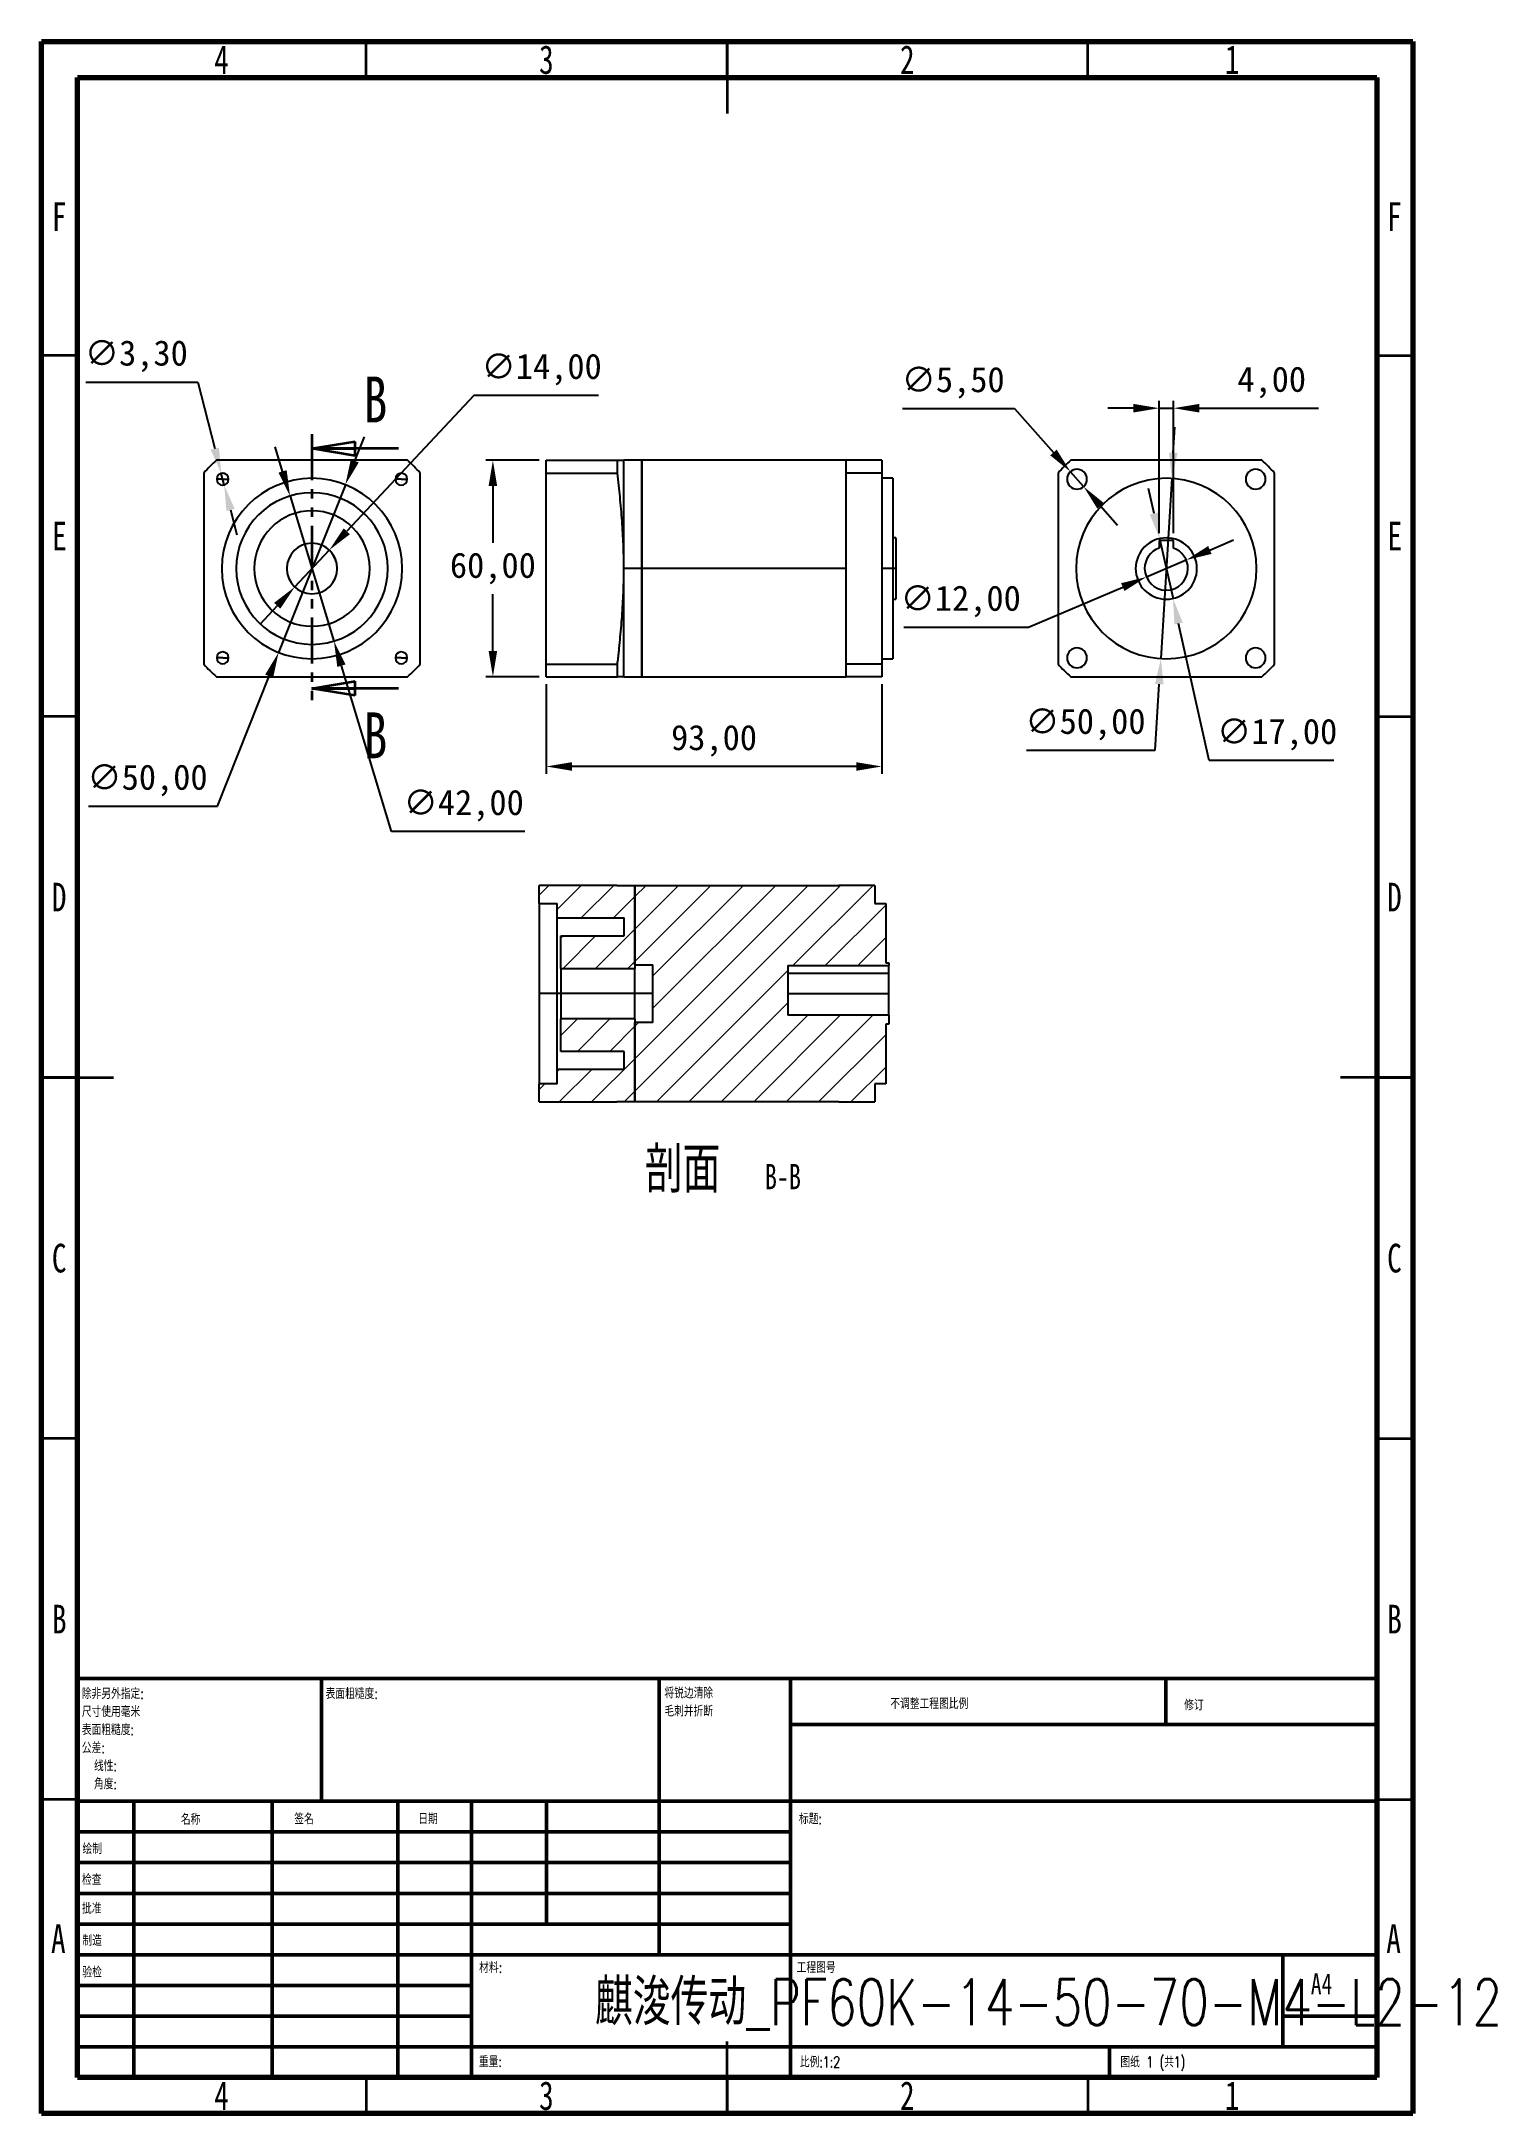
# Model space of a CAD drawing. Header units: millimetres. Extents: x 15 to 217, y 5 to 292.
import ezdxf

# ---------------------------------------------------------------- set-up
doc = ezdxf.new("R2010")
doc.units = ezdxf.units.MM
doc.header["$PDSIZE"] = -1
doc.linetypes.add('PHANTOM', pattern=[12.7, 6.35, -1.27, 1.27, -1.27, 1.27, -1.27])
doc.styles.add('SLDTEXTSTYLE0', font='TXT', dxfattribs={"width": 0.75})
doc.styles.add('SLDTEXTSTYLE1', font='TXT', dxfattribs={"width": 0.75, "bigfont": 'bigfont'})
doc.styles.add('SLDTEXTSTYLE2', font='TXT', dxfattribs={"width": 0.694444, "bigfont": 'bigfont'})
doc.styles.add('SLDTEXTSTYLE3', font='TXT', dxfattribs={"width": 0.7})
doc.dimstyles.new('ISO-25', dxfattribs={"dimtxt": 2.5, "dimasz": 2.5, "dimexe": 1.25, "dimexo": 0.625, "dimtad": 1, "dimtxsty": 'Standard', "dimcen": 2.5, "dimadec": 0, "dimazin": 0, "dimtfac": 1, "dimtmove": 0, "dimatfit": 3, "dimfxl": 1, "dimarcsym": 0})

# ---------------------------------------------------------------- blocks, each defined once
blk = doc.blocks.new('_Closed')
at = {"color": 0, "linetype": 'ByBlock', "lineweight": -2}
for p, q in [((-1, 0.166667), (0, 0)), ((-1, 0.166667), (-1, -0.166667)), ((0, 0), (-1, -0.166667)), ((0, 0), (-1, 0))]:
    blk.add_line(p, q, dxfattribs=at)
blk = doc.blocks.new('*D2')
at = {"color": 0, "lineweight": -2, "transparency": 16777216}
for p, q in [((83.94, 234), (76.55, 234)), ((77.55, 230.44), (77.55, 222.56)), ((77.55, 207.55), (77.55, 215.43)), ((83.94, 204), (76.55, 204))]:
    blk.add_line(p, q, dxfattribs=at)
at = {"color": 0, "transparency": 16777216}
for points in [[(76.96, 230.44), (78.14, 230.44), (77.55, 234)], [(76.96, 207.55), (78.14, 207.55), (77.55, 204)]]:
    blk.add_solid(points, dxfattribs=at)
at = {"layer": 'Defpoints', "color": 0, "transparency": 16777216}
for p in [(84.94, 234), (77.55, 204), (84.94, 204)]:
    blk.add_point(p, dxfattribs=at)
at = {"color": 0, "transparency": 16777216, "insert": (77.55, 219), "char_height": 3.5, "attachment_point": 5}
blk.add_mtext('60,00', dxfattribs=at)
blk = doc.blocks.new('*D3')
at = {"color": 0, "lineweight": -2, "transparency": 16777216}
for p, q in [((84.94, 203), (84.94, 190.58)), ((131.44, 203), (131.44, 190.58)), ((127.89, 191.58), (88.5, 191.58))]:
    blk.add_line(p, q, dxfattribs=at)
at = {"color": 0, "transparency": 16777216}
for points in [[(88.5, 192.17), (88.5, 190.98), (84.94, 191.58)], [(127.89, 192.17), (127.89, 190.98), (131.44, 191.58)]]:
    blk.add_solid(points, dxfattribs=at)
at = {"layer": 'Defpoints', "color": 0, "transparency": 16777216}
for p in [(84.94, 204), (131.44, 204), (84.94, 191.58)]:
    blk.add_point(p, dxfattribs=at)
at = {"color": 0, "transparency": 16777216, "insert": (108.19, 195.14), "char_height": 3.5, "attachment_point": 5}
blk.add_mtext('93,00', dxfattribs=at)
blk = doc.blocks.new('*D4')
at = {"color": 0, "lineweight": -2, "transparency": 16777216}
for p, q in [((134.31, 241.15), (149.84, 241.15)), ((149.84, 241.15), (155.21, 235.07)), ((159.39, 230.34), (157.57, 232.4)), ((161.74, 227.67), (164.09, 225.01))]:
    blk.add_line(p, q, dxfattribs=at)
blk.add_arc((158.48, 231.37), 1.37, 89.7788, 138.3303, dxfattribs=at)
at = {"color": 0, "transparency": 16777216}
for points in [[(155.66, 235.46), (154.77, 234.67), (157.57, 232.4)], [(162.19, 228.07), (161.3, 227.28), (159.39, 230.34)]]:
    blk.add_solid(points, dxfattribs=at)
at = {"layer": 'Defpoints', "color": 0, "transparency": 16777216}
for p in [(157.57, 232.4), (159.39, 230.34)]:
    blk.add_point(p, dxfattribs=at)
at = {"color": 0, "transparency": 16777216, "insert": (141.31, 244.72), "char_height": 3.5, "attachment_point": 5}
blk.add_mtext('∅5,50', dxfattribs=at)
blk = doc.blocks.new('*D5')
at = {"color": 0, "lineweight": -2, "transparency": 16777216}
for p, q in [((58.42, 233.91), (59.74, 237.22)), ((57.11, 230.61), (47.86, 207.38)), ((39.38, 186.09), (46.55, 204.08)), ((21.53, 186.09), (39.38, 186.09))]:
    blk.add_line(p, q, dxfattribs=at)
at = {"color": 0, "transparency": 16777216}
for points in [[(57.87, 234.13), (58.97, 233.69), (57.11, 230.61)], [(46, 204.3), (47.1, 203.86), (47.86, 207.38)]]:
    blk.add_solid(points, dxfattribs=at)
at = {"layer": 'Defpoints', "color": 0, "transparency": 16777216}
for p in [(57.11, 230.61), (47.86, 207.38)]:
    blk.add_point(p, dxfattribs=at)
at = {"color": 0, "transparency": 16777216, "insert": (29.69, 189.65), "char_height": 3.5, "attachment_point": 5}
blk.add_mtext('∅50,00', dxfattribs=at)
blk = doc.blocks.new('*D6')
at = {"color": 0, "lineweight": -2, "transparency": 16777216}
for p, q in [((21.14, 244.83), (36.66, 244.83)), ((36.66, 244.83), (39.02, 235.61)), ((40.32, 230.57), (39.91, 232.17)), ((41.2, 227.13), (42.08, 223.68))]:
    blk.add_line(p, q, dxfattribs=at)
blk.add_arc((40.11, 231.37), 0.825, 34.9317, 110.5506, dxfattribs=at)
at = {"color": 0, "transparency": 16777216}
for points in [[(39.6, 235.76), (38.45, 235.47), (39.91, 232.17)], [(41.77, 227.27), (40.63, 226.98), (40.32, 230.57)]]:
    blk.add_solid(points, dxfattribs=at)
at = {"layer": 'Defpoints', "color": 0, "transparency": 16777216}
for p in [(39.91, 232.17), (40.32, 230.57)]:
    blk.add_point(p, dxfattribs=at)
at = {"color": 0, "transparency": 16777216, "insert": (28.14, 248.4), "char_height": 3.5, "attachment_point": 5}
blk.add_mtext('∅3,30', dxfattribs=at)
blk = doc.blocks.new('*D7')
at = {"color": 0, "lineweight": -2, "transparency": 16777216}
for p, q in [((48.41, 232.45), (47.38, 235.85)), ((49.44, 229.04), (55.53, 208.95)), ((63.52, 182.58), (56.56, 205.54)), ((81.96, 182.58), (63.52, 182.58))]:
    blk.add_line(p, q, dxfattribs=at)
at = {"color": 0, "transparency": 16777216}
for points in [[(48.98, 232.62), (47.84, 232.28), (49.44, 229.04)], [(57.13, 205.71), (55.99, 205.37), (55.53, 208.95)]]:
    blk.add_solid(points, dxfattribs=at)
at = {"layer": 'Defpoints', "color": 0, "transparency": 16777216}
for p in [(49.44, 229.04), (55.53, 208.95)]:
    blk.add_point(p, dxfattribs=at)
at = {"color": 0, "transparency": 16777216, "insert": (73.5, 186.15), "char_height": 3.5, "attachment_point": 5}
blk.add_mtext('∅42,00', dxfattribs=at)
blk = doc.blocks.new('*D8')
at = {"color": 0, "lineweight": -2, "transparency": 16777216}
for p, q in [((74.9, 242.98), (57.3, 224.15)), ((92.17, 242.98), (74.9, 242.98)), ((50.1, 216.44), (54.88, 221.55)), ((47.67, 213.84), (45.24, 211.24))]:
    blk.add_line(p, q, dxfattribs=at)
blk.add_arc((52.49, 219), 3.5, 16.3702, 63.3121, dxfattribs=at)
at = {"color": 0, "transparency": 16777216}
for points in [[(56.87, 224.56), (57.74, 223.75), (54.88, 221.55)], [(47.24, 214.24), (48.1, 213.44), (50.1, 216.44)]]:
    blk.add_solid(points, dxfattribs=at)
at = {"layer": 'Defpoints', "color": 0, "transparency": 16777216}
for p in [(54.88, 221.55), (50.1, 216.44)]:
    blk.add_point(p, dxfattribs=at)
at = {"color": 0, "transparency": 16777216, "insert": (84.3, 246.55), "char_height": 3.5, "attachment_point": 5}
blk.add_mtext('∅14,00', dxfattribs=at)
blk = doc.blocks.new('*D9')
at = {"color": 0, "lineweight": -2, "transparency": 16777216}
for p, q in [((171.82, 235.02), (172.04, 238.57)), ((171.61, 231.47), (170.1, 206.52)), ((169.33, 193.83), (169.88, 202.97)), ((151.47, 193.83), (169.33, 193.83))]:
    blk.add_line(p, q, dxfattribs=at)
at = {"color": 0, "transparency": 16777216}
for points in [[(171.23, 235.06), (172.41, 234.99), (171.61, 231.47)], [(169.29, 203), (170.47, 202.93), (170.1, 206.52)]]:
    blk.add_solid(points, dxfattribs=at)
at = {"layer": 'Defpoints', "color": 0, "transparency": 16777216}
for p in [(171.61, 231.47), (170.1, 206.52)]:
    blk.add_point(p, dxfattribs=at)
at = {"color": 0, "transparency": 16777216, "insert": (159.64, 197.39), "char_height": 3.5, "attachment_point": 5}
blk.add_mtext('∅50,00', dxfattribs=at)
blk = doc.blocks.new('*D10')
at = {"color": 0, "lineweight": -2, "transparency": 16777216}
for p, q in [((169.15, 226.61), (168.37, 230.08)), ((169.92, 223.14), (171.78, 214.85)), ((176.8, 192.42), (172.56, 211.38)), ((194.07, 192.42), (176.8, 192.42))]:
    blk.add_line(p, q, dxfattribs=at)
at = {"color": 0, "transparency": 16777216}
for points in [[(169.72, 226.74), (168.57, 226.48), (169.92, 223.14)], [(173.13, 211.51), (171.98, 211.25), (171.78, 214.85)]]:
    blk.add_solid(points, dxfattribs=at)
at = {"layer": 'Defpoints', "color": 0, "transparency": 16777216}
for p in [(169.92, 223.14), (171.78, 214.85)]:
    blk.add_point(p, dxfattribs=at)
at = {"color": 0, "transparency": 16777216, "insert": (186.2, 195.99), "char_height": 3.5, "attachment_point": 5}
blk.add_mtext('∅17,00', dxfattribs=at)
blk = doc.blocks.new('*D11')
at = {"color": 0, "lineweight": -2, "transparency": 16777216}
for p, q in [((176.88, 221.56), (180.16, 222.95)), ((173.61, 220.17), (168.09, 217.82)), ((151.76, 210.87), (164.82, 216.43)), ((134.48, 210.87), (151.76, 210.87))]:
    blk.add_line(p, q, dxfattribs=at)
at = {"color": 0, "transparency": 16777216}
for points in [[(176.65, 222.11), (177.12, 221.02), (173.61, 220.17)], [(164.59, 216.97), (165.05, 215.88), (168.09, 217.82)]]:
    blk.add_solid(points, dxfattribs=at)
at = {"layer": 'Defpoints', "color": 0, "transparency": 16777216}
for p in [(173.61, 220.17), (168.09, 217.82)]:
    blk.add_point(p, dxfattribs=at)
at = {"color": 0, "transparency": 16777216, "insert": (142.36, 214.44), "char_height": 3.5, "attachment_point": 5}
blk.add_mtext('∅12,00', dxfattribs=at)
blk = doc.blocks.new('*D12')
at = {"color": 0, "lineweight": -2, "transparency": 16777216}
for p, q in [((166.3, 241.2), (162.74, 241.2)), ((169.85, 223.9), (169.85, 242.2)), ((169.85, 241.2), (171.85, 241.2)), ((171.85, 223.9), (171.85, 242.2)), ((175.41, 241.2), (191.93, 241.2))]:
    blk.add_line(p, q, dxfattribs=at)
at = {"color": 0, "transparency": 16777216}
for points in [[(166.3, 241.8), (166.3, 240.61), (169.85, 241.2)], [(175.41, 241.8), (175.41, 240.61), (171.85, 241.2)]]:
    blk.add_solid(points, dxfattribs=at)
at = {"layer": 'Defpoints', "color": 0, "transparency": 16777216}
for p in [(171.85, 241.2), (169.85, 222.9), (171.85, 222.9)]:
    blk.add_point(p, dxfattribs=at)
at = {"color": 0, "transparency": 16777216, "insert": (185.45, 244.77), "char_height": 3.5, "attachment_point": 5}
blk.add_mtext('4,00', dxfattribs=at)

msp = doc.modelspace()

# ---------------------------------------------------------------- hatches: boundary and pattern name
at = {"linetype": 'Continuous', "lineweight": 18}
h = msp.add_hatch(dxfattribs=at)
h.set_pattern_fill('ANSI31', style=0)
h.paths.add_polyline_path([(83.9718, 175.1147), (83.9718, 172.6147), (86.4718, 172.6147), (86.4718, 170.6147), (95.7218, 170.6147), (95.7218, 168.1147), (86.9718, 168.1147), (86.9718, 163.6147), (97.2218, 163.6147), (97.2218, 175.1147), (94.7218, 175.1147)], flags=0)
h = msp.add_hatch(dxfattribs=at)
h.set_pattern_fill('ANSI31', style=0)
h.paths.add_polyline_path([(132.4218, 164.3647), (131.9718, 164.3647), (131.9718, 172.6147), (130.4718, 172.6147), (130.4718, 175.1147), (125.4718, 175.1147), (97.2218, 175.1147), (97.2218, 164.1147), (99.7218, 164.1147), (99.7218, 156.1147), (97.2218, 156.1147), (97.2218, 145.1147), (125.4718, 145.1147), (130.4718, 145.1147), (130.4718, 147.6147), (131.9718, 147.6147), (131.9718, 155.8647), (132.4218, 155.8647), (132.4218, 157.1147), (118.4218, 157.1147), (118.4218, 164.0147), (132.4218, 164.0147)], flags=0)
h = msp.add_hatch(dxfattribs=at)
h.set_pattern_fill('ANSI31', style=0)
h.paths.add_polyline_path([(97.2218, 145.1147), (97.2218, 156.6147), (86.9718, 156.6147), (86.9718, 152.1147), (95.7218, 152.1147), (95.7218, 149.6147), (86.4718, 149.6147), (86.4718, 147.6147), (83.9718, 147.6147), (83.9718, 145.1147), (94.7218, 145.1147)], flags=0)

# ---------------------------------------------------------------- linework, layer by layer
at = {"color": 7, "linetype": 'Continuous', "lineweight": 70}
for p, q in [((15, 5), (15, 292)), ((15, 292), (205, 292)), ((205, 292), (205, 5)), ((20, 10), (20, 287)), ((20, 287), (200, 287)), ((200, 287), (200, 10)), ((200, 10), (20, 10)), ((205, 5), (15, 5))]:
    msp.add_line(p, q, dxfattribs=at)
at = {"color": 7, "linetype": 'Continuous', "lineweight": 35}
for p, q in [((60, 287), (60, 292)), ((110, 292), (110, 282)), ((110, 287), (110, 292)), ((160, 287), (160, 292)), ((20, 248.5), (15, 248.5)), ((200, 248.5), (205, 248.5)), ((64.4856, 235.5985), (52.4856, 235.5985)), ((64.4856, 202.3925), (52.4856, 202.3925)), ((20, 198.5), (15, 198.5)), ((200, 198.5), (205, 198.5)), ((15, 148.5), (25, 148.5)), ((20, 148.5), (15, 148.5)), ((205, 148.5), (195, 148.5)), ((200, 148.5), (205, 148.5)), ((20, 98.5), (15, 98.5)), ((200, 98.5), (205, 98.5)), ((20, 48.5), (15, 48.5)), ((200, 48.5), (205, 48.5)), ((110, 5), (110, 15)), ((60, 10), (60, 5)), ((110, 10), (110, 5)), ((160, 10), (160, 5))]:
    msp.add_line(p, q, dxfattribs=at)
at = {"color": 7, "linetype": 'PHANTOM', "lineweight": 35}
msp.add_line((52.4856, 237.5985), (52.4856, 200.3925), dxfattribs=at)
at = {"color": 7, "linetype": 'Continuous', "lineweight": 25}
for p, q in [((65.7144, 233.9955), (39.2569, 233.9955)), ((84.9428, 232.2242), (84.9428, 233.9955)), ((84.9428, 233.9955), (94.8112, 233.9955)), ((94.8112, 232.2242), (94.8112, 233.9955)), ((98.1928, 233.9955), (95.6928, 233.9955)), ((95.6928, 218.9955), (95.6928, 233.9955)), ((126.4428, 233.9955), (98.1928, 233.9955)), ((98.1928, 218.9955), (98.1928, 233.9955)), ((98.1928, 233.9955), (98.1928, 218.9955)), ((131.4428, 233.9955), (126.4428, 233.9955)), ((126.4428, 233.9955), (126.4428, 232.2242)), ((131.4428, 233.9955), (131.4428, 232.2242)), ((184.0801, 233.9955), (157.6226, 233.9955)), ((37.4856, 232.2242), (37.4856, 205.7667)), ((40.1113, 231.3698), (39.2863, 231.3698)), ((40.1113, 231.3698), (40.9363, 231.3698)), ((64.86, 231.3698), (64.035, 231.3698)), ((64.86, 231.3698), (65.685, 231.3698)), ((67.4856, 205.7667), (67.4856, 232.2242)), ((84.9428, 205.7667), (84.9428, 232.2242)), ((84.9428, 232.2242), (94.8112, 232.2242)), ((131.4428, 232.2242), (126.4428, 232.2242)), ((126.4428, 232.2242), (126.4428, 218.9955)), ((131.4428, 232.2242), (131.4428, 205.7667)), ((132.9428, 231.4955), (131.4428, 231.4955)), ((132.9428, 231.4955), (132.9428, 218.9955)), ((155.8513, 232.2242), (155.8513, 205.7667)), ((185.8513, 205.7667), (185.8513, 232.2242)), ((133.3928, 223.2455), (132.9428, 223.2455)), ((133.3928, 223.2455), (133.3928, 218.9955)), ((169.8513, 222.8955), (169.8513, 221.8239)), ((171.8513, 222.8955), (169.8513, 222.8955)), ((171.8513, 221.8239), (171.8513, 222.8955)), ((95.6928, 203.9955), (95.6928, 218.9955)), ((98.1928, 218.9955), (95.6928, 218.9955)), ((98.1928, 203.9955), (98.1928, 218.9955)), ((126.4428, 218.9955), (98.1928, 218.9955)), ((98.1928, 218.9955), (98.1928, 203.9955)), ((126.4428, 218.9955), (126.4428, 205.7667)), ((132.9428, 218.9955), (131.4428, 218.9955)), ((132.9428, 218.9955), (132.9428, 206.4955)), ((133.3928, 218.9955), (132.9428, 218.9955)), ((133.3928, 218.9955), (133.3928, 214.7455)), ((132.9428, 214.7455), (133.3928, 214.7455)), ((39.2569, 203.9955), (65.7144, 203.9955)), ((40.1113, 206.6211), (39.2863, 206.6211)), ((40.1113, 206.6211), (40.9363, 206.6211)), ((64.86, 206.6211), (64.035, 206.6211)), ((64.86, 206.6211), (65.685, 206.6211)), ((84.9428, 205.7667), (94.8112, 205.7667)), ((84.9428, 203.9955), (84.9428, 205.7667)), ((84.9428, 203.9955), (94.8112, 203.9955)), ((94.8112, 203.9955), (94.8112, 205.7667)), ((95.6928, 203.9955), (98.1928, 203.9955)), ((98.1928, 203.9955), (126.4428, 203.9955)), ((131.4428, 205.7667), (126.4428, 205.7667)), ((126.4428, 205.7667), (126.4428, 203.9955)), ((131.4428, 203.9955), (126.4428, 203.9955)), ((131.4428, 206.4955), (132.9428, 206.4955)), ((131.4428, 205.7667), (131.4428, 203.9955)), ((157.6226, 203.9955), (184.0801, 203.9955)), ((83.9718, 172.6147), (83.9718, 175.1147)), ((94.7218, 175.1147), (83.9718, 175.1147)), ((94.7218, 175.1147), (97.2218, 175.1147)), ((97.2218, 164.1147), (97.2218, 175.1147)), ((97.2218, 175.1147), (125.4718, 175.1147)), ((97.2218, 175.1147), (97.2218, 163.6147)), ((130.4718, 175.1147), (125.4718, 175.1147)), ((130.4718, 175.1147), (130.4718, 172.6147)), ((83.9718, 172.6147), (86.4718, 172.6147)), ((83.9718, 172.6147), (83.9718, 160.1147)), ((86.4718, 170.6147), (86.4718, 172.6147)), ((130.4718, 172.6147), (131.9718, 172.6147)), ((131.9718, 172.6147), (131.9718, 164.3647)), ((86.4718, 170.6147), (95.7218, 170.6147)), ((86.4718, 160.1147), (86.4718, 170.6147)), ((95.7218, 168.1147), (95.7218, 170.6147)), ((86.9718, 163.6147), (86.9718, 168.1147)), ((86.9718, 168.1147), (95.7218, 168.1147)), ((86.9718, 163.6147), (97.2218, 163.6147)), ((86.9718, 163.6147), (86.9718, 160.1147)), ((97.2218, 164.1147), (99.7218, 164.1147)), ((97.2218, 160.1147), (97.2218, 163.6147)), ((99.7218, 156.1147), (99.7218, 164.1147)), ((118.4218, 164.0147), (132.4218, 164.0147)), ((118.4218, 164.0147), (118.4218, 157.1147)), ((131.9718, 164.3647), (132.4218, 164.3647)), ((132.4218, 164.3647), (132.4218, 164.0147)), ((132.4218, 162.9431), (132.4218, 164.0147)), ((118.4218, 162.9431), (132.4218, 162.9431)), ((132.4218, 160.1147), (132.4218, 162.9431)), ((86.4718, 160.1147), (83.9718, 160.1147)), ((83.9718, 160.1147), (83.9718, 147.6147)), ((86.4718, 149.6147), (86.4718, 160.1147)), ((86.9718, 160.1147), (86.4718, 160.1147)), ((97.2218, 160.1147), (86.9718, 160.1147)), ((86.9718, 160.1147), (86.9718, 156.6147)), ((99.7218, 160.1147), (97.2218, 160.1147)), ((97.2218, 156.6147), (97.2218, 160.1147)), ((118.4218, 160.1147), (132.4218, 160.1147)), ((132.4218, 157.1147), (132.4218, 160.1147)), ((86.9718, 152.1147), (86.9718, 156.6147)), ((97.2218, 156.6147), (86.9718, 156.6147)), ((97.2218, 156.6147), (97.2218, 145.1147)), ((97.2218, 145.1147), (97.2218, 156.1147)), ((99.7218, 156.1147), (97.2218, 156.1147)), ((132.4218, 157.1147), (118.4218, 157.1147)), ((132.4218, 155.8647), (131.9718, 155.8647)), ((131.9718, 155.8647), (131.9718, 147.6147)), ((132.4218, 157.1147), (132.4218, 155.8647)), ((95.7218, 152.1147), (86.9718, 152.1147)), ((95.7218, 149.6147), (95.7218, 152.1147)), ((86.4718, 147.6147), (86.4718, 149.6147)), ((95.7218, 149.6147), (86.4718, 149.6147)), ((83.9718, 145.1147), (83.9718, 147.6147)), ((86.4718, 147.6147), (83.9718, 147.6147)), ((131.9718, 147.6147), (130.4718, 147.6147)), ((130.4718, 147.6147), (130.4718, 145.1147)), ((83.9718, 145.1147), (94.7218, 145.1147)), ((97.2218, 145.1147), (94.7218, 145.1147)), ((125.4718, 145.1147), (97.2218, 145.1147)), ((125.4718, 145.1147), (130.4718, 145.1147))]:
    msp.add_line(p, q, dxfattribs=at)
at = {"color": 7, "linetype": 'Continuous', "lineweight": 50}
for p, q in [((20, 65.25), (200, 65.25)), ((20, 65.25), (20, 10)), ((53.8, 48.25), (53.8, 65.25)), ((100.6, 65.25), (100.6, 27)), ((118.8, 65.25), (118.8, 10)), ((170.8, 58.875), (170.8, 65.25)), ((200, 58.875), (118.8, 58.875)), ((200, 48.25), (20, 48.25)), ((27.8, 48.25), (27.8, 10)), ((46.991, 48.25), (46.991, 10)), ((64.3989, 48.25), (64.3989, 10)), ((74.6, 10), (74.6, 48.25)), ((85, 31.25), (85, 48.25)), ((118.8, 44), (20, 44)), ((118.8, 39.75), (20, 39.75)), ((118.8, 35.5), (20, 35.5)), ((118.8, 31.25), (20, 31.25)), ((74.6, 27), (20, 27)), ((74.6, 27), (200, 27)), ((187, 14.25), (187, 27)), ((74.6, 22.7499), (20, 22.7499)), ((74.6, 18.5), (20, 18.5)), ((200, 18.5), (187, 18.5)), ((20, 14.25), (200, 14.25)), ((163, 10), (163, 14.25))]:
    msp.add_line(p, q, dxfattribs=at)
at = {"color": 7, "linetype": 'Continuous', "lineweight": 25}
for centre, radius, start, end in [((52.4856, 218.9955), 20, 131.409622, 138.590378), ((52.4856, 218.9955), 20, 41.409622, 48.590378), ((170.8513, 218.9955), 20, 131.409622, 138.590378), ((158.477, 231.3698), 1.375, 0, 180), ((183.2257, 231.3698), 1.375, 0, 180), ((170.8513, 218.9955), 20, 41.409622, 48.590378), ((40.1113, 231.3698), 0.825, 0, 180), ((40.1113, 231.3698), 0.825, 180, 0), ((52.4856, 218.9955), 12.5, 0, 180), ((64.86, 231.3698), 0.825, 0, 180), ((64.86, 231.3698), 0.825, 180, 0), ((158.477, 231.3698), 1.375, 180, 0), ((170.8513, 218.9955), 12.5, 0, 180), ((183.2257, 231.3698), 1.375, 180, 0), ((52.4856, 218.9955), 10.5, 0, 180), ((52.4856, 218.9955), 8, 0, 180), ((52.4856, 218.9955), 3.5, 0, 180), ((170.8513, 218.9955), 4.25, 0, 180), ((170.8513, 218.9955), 3, 109.471221, 180), ((170.8513, 218.9955), 3, 0, 70.528779), ((52.4856, 218.9955), 12.5, 180, 0), ((52.4856, 218.9955), 10.5, 180, 0), ((52.4856, 218.9955), 8, 180, 0), ((52.4856, 218.9955), 3.5, 180, 0), ((170.8513, 218.9955), 12.5, 180, 0), ((170.8513, 218.9955), 4.25, 180, 0), ((170.8513, 218.9955), 3, 180, 0), ((40.1113, 206.6211), 0.825, 0, 180), ((64.86, 206.6211), 0.825, 0, 180), ((158.477, 206.6211), 1.375, 0, 180), ((183.2257, 206.6211), 1.375, 0, 180), ((52.4856, 218.9955), 20, 221.409622, 228.590378), ((40.1113, 206.6211), 0.825, 180, 0), ((64.86, 206.6211), 0.825, 180, 0), ((52.4856, 218.9955), 20, 311.409622, 318.590378), ((170.8513, 218.9955), 20, 221.409622, 228.590378), ((158.477, 206.6211), 1.375, 180, 0), ((183.2257, 206.6211), 1.375, 180, 0), ((170.8513, 218.9955), 20, 311.409622, 318.590378)]:
    msp.add_arc(centre, radius, start, end, dxfattribs=at)
for points, knots in [([(94.8112, 233.9955), (94.8443, 233.9955), (94.9095, 233.9955), (95.0014, 233.9955), (95.0869, 233.9955), (95.1965, 233.9955), (95.3212, 233.9955), (95.4517, 233.9955), (95.5562, 233.9955), (95.6258, 233.9955), (95.6665, 233.9955), (95.6887, 233.9955), (95.6914, 233.9955), (95.6928, 233.9955)], [0, 0, 0, 0, 0.06529574, 0.12873776, 0.19032739, 0.25006612, 0.37773095, 0.49996894, 0.6269769, 0.74985035, 0.83390752, 0.91728626, 1, 1, 1, 1]), ([(95.6928, 218.9955), (95.6923, 219.2145), (95.6913, 219.6536), (95.6834, 220.3139), (95.6706, 220.9775), (95.6527, 221.6443), (95.6187, 222.6325), (95.5563, 223.9596), (95.4518, 225.6015), (95.3213, 227.2634), (95.1716, 228.898), (95.0013, 230.5599), (94.8758, 231.6585), (94.8112, 232.2242)], [0, 0, 0, 0, 0.04953081, 0.09930836, 0.14933559, 0.19961539, 0.25015062, 0.37296434, 0.50003194, 0.62220869, 0.74993468, 0.87122798, 1, 1, 1, 1]), ([(94.8112, 205.7667), (94.8443, 206.0535), (94.9095, 206.6191), (95.0014, 207.4556), (95.0869, 208.2682), (95.1965, 209.3638), (95.3212, 210.7273), (95.4517, 212.3889), (95.5562, 214.0311), (95.6258, 215.5062), (95.6665, 216.7893), (95.6887, 217.8953), (95.6914, 218.6297), (95.6928, 218.9955)], [0, 0, 0, 0, 0.06529574, 0.12873776, 0.19032739, 0.25006612, 0.37773094, 0.49996894, 0.6269769, 0.74985035, 0.83390752, 0.91728626, 1, 1, 1, 1]), ([(95.6928, 203.9955), (95.6923, 203.9955), (95.6913, 203.9955), (95.6834, 203.9955), (95.6706, 203.9955), (95.6527, 203.9955), (95.6187, 203.9955), (95.5563, 203.9955), (95.4518, 203.9955), (95.3213, 203.9955), (95.1716, 203.9955), (95.0013, 203.9955), (94.8758, 203.9955), (94.8112, 203.9955)], [0, 0, 0, 0, 0.049530812, 0.099308361, 0.149335588, 0.19961539, 0.250150621, 0.372964341, 0.500031944, 0.622208692, 0.74993468, 0.87122798, 1, 1, 1, 1])]:
    msp.add_open_spline(points, degree=3, knots=knots, dxfattribs=at)

# ---------------------------------------------------------------- block references
at = {"color": 7, "linetype": 'Continuous', "lineweight": 35, "xscale": 6, "yscale": 6, "rotation": 180.0000000000004}
for p in [(52.4856, 235.5985), (52.4856, 202.3925)]:
    msp.add_blockref('_Closed', p, dxfattribs=at)

# ---------------------------------------------------------------- texts
at = {"color": 7, "linetype": 'Continuous', "lineweight": 0}
for s, insert, char_height, attachment_point, style in [('4', (39.96, 291.469), 3.9687, 2, 'SLDTEXTSTYLE0'), ('3', (84.96, 291.469), 3.9687, 2, 'SLDTEXTSTYLE0'), ('2', (134.96, 291.469), 3.9687, 2, 'SLDTEXTSTYLE0'), ('1', (179.96, 291.469), 3.9687, 2, 'SLDTEXTSTYLE0'), ('F', (17.4577, 269.719), 3.9687, 2, 'SLDTEXTSTYLE0'), ('F', (202.4577, 269.719), 3.9687, 2, 'SLDTEXTSTYLE0'), ('E', (17.5078, 225.469), 3.9687, 2, 'SLDTEXTSTYLE0'), ('E', (202.5078, 225.469), 3.9687, 2, 'SLDTEXTSTYLE0'), ('D', (17.4527, 175.469), 3.9687, 2, 'SLDTEXTSTYLE0'), ('D', (202.4527, 175.469), 3.9687, 2, 'SLDTEXTSTYLE0'), ('剖面', (103.8363, 138.9115), 6.35, 2, 'SLDTEXTSTYLE1'), ('B-B', (117.7343, 136.5249), 3.5, 2, 'SLDTEXTSTYLE3'), ('C', (17.4587, 125.469), 3.9687, 2, 'SLDTEXTSTYLE0'), ('C', (202.4587, 125.469), 3.9687, 2, 'SLDTEXTSTYLE0'), ('B', (17.4706, 75.469), 3.9687, 2, 'SLDTEXTSTYLE0'), ('B', (202.4706, 75.469), 3.9687, 2, 'SLDTEXTSTYLE0'), ('除非另外指定:', (20.5937, 63.921), 1.5, 1, 'SLDTEXTSTYLE1'), ('表面粗糙度:', (54.3713, 63.9193), 1.5, 1, 'SLDTEXTSTYLE1'), ('将锐边清除', (101.3092, 64.0031), 1.5, 1, 'SLDTEXTSTYLE1'), ('尺寸使用毫米', (20.5937, 61.421), 1.5, 1, 'SLDTEXTSTYLE1'), ('毛刺并折断', (101.3092, 61.5031), 1.5, 1, 'SLDTEXTSTYLE1'), ('不调整工程图比例', (132.6146, 62.533), 1.5, 1, 'SLDTEXTSTYLE1'), ('修订', (173.3276, 62.3349), 1.5, 1, 'SLDTEXTSTYLE1'), ('表面粗糙度:', (20.5937, 58.921), 1.5, 1, 'SLDTEXTSTYLE1'), ('公差:', (20.5937, 56.421), 1.5, 1, 'SLDTEXTSTYLE1'), ('线性:', (22.2812, 53.921), 1.5, 1, 'SLDTEXTSTYLE1'), ('角度:', (22.2812, 51.421), 1.5, 1, 'SLDTEXTSTYLE1'), ('名称', (34.3222, 46.5015), 1.5, 1, 'SLDTEXTSTYLE1'), ('签名', (50.0336, 46.5618), 1.5, 1, 'SLDTEXTSTYLE1'), ('日期', (67.2147, 46.5762), 1.5, 1, 'SLDTEXTSTYLE1'), ('标题:', (119.9562, 46.5762), 1.5, 1, 'SLDTEXTSTYLE1'), ('绘制', (20.6847, 42.4297), 1.5, 1, 'SLDTEXTSTYLE1'), ('检查', (20.6236, 38.1544), 1.5, 1, 'SLDTEXTSTYLE1'), ('批准', (20.6216, 34.1768), 1.5, 1, 'SLDTEXTSTYLE1'), ('A', (17.3397, 31.219), 3.9687, 2, 'SLDTEXTSTYLE0'), ('制造', (20.6822, 29.7337), 1.5, 1, 'SLDTEXTSTYLE1'), ('A', (202.3397, 31.219), 3.9687, 2, 'SLDTEXTSTYLE0'), ('材料:', (75.6459, 25.9861), 1.5, 1, 'SLDTEXTSTYLE1'), ('工程图号', (119.6287, 25.9861), 1.5, 1, 'SLDTEXTSTYLE1'), ('验检', (20.6769, 25.3496), 1.5, 1, 'SLDTEXTSTYLE1'), ('麒浚传动_PF60K-14-50-70-M4-L2-12', (154.528, 23.6069), 6.35, 2, 'SLDTEXTSTYLE1'), ('A4', (190.8712, 24.4064), 2.91042, 1, 'SLDTEXTSTYLE0'), ('重量:', (75.6178, 12.9493), 1.4986, 1, 'SLDTEXTSTYLE1'), ('比例:1:2', (120.074, 12.9001), 1.5, 1, 'SLDTEXTSTYLE1'), ('图纸 1 (共1)', (164.4783, 12.9001), 1.5, 1, 'SLDTEXTSTYLE2'), ('4', (39.96, 9.469), 3.9687, 2, 'SLDTEXTSTYLE0'), ('3', (84.96, 9.469), 3.9687, 2, 'SLDTEXTSTYLE0'), ('2', (134.96, 9.469), 3.9687, 2, 'SLDTEXTSTYLE0'), ('1', (179.96, 9.469), 3.9687, 2, 'SLDTEXTSTYLE0')]:
    msp.add_mtext(s, dxfattribs=dict(at, insert=insert, char_height=char_height, attachment_point=attachment_point, style=style))
at = {"color": 7, "linetype": 'Continuous', "char_height": 6.35, "attachment_point": 1, "style": 'SLDTEXTSTYLE0'}
for insert in [(59.6725, 245.5852), (59.6725, 199.0669)]:
    msp.add_mtext('B', dxfattribs=dict(at, insert=insert))

# ---------------------------------------------------------------- dimensions: what is measured, and where the dimension line sits
for p1, p2, picture, middle in [((40.3162, 230.5707), (39.9064, 232.169), '*D6', (28.1358, 244.8307)), ((50.096, 216.4382), (54.8752, 221.5528), '*D8', (84.2987, 242.9827)), ((159.3872, 230.3392), (157.5668, 232.4005), '*D4', (141.3129, 241.1533)), ((171.6075, 231.4726), (170.0952, 206.5184), '*D9', (159.6355, 193.8285)), ((57.1089, 230.6091), (47.8624, 207.3819), '*D5', (29.6936, 186.085)), ((49.4416, 229.0446), (55.5296, 208.9464), '*D7', (73.4976, 182.5836)), ((169.9231, 223.1429), (171.7796, 214.8481), '*D10', (186.1973, 192.4238)), ((173.6119, 220.17), (168.0908, 217.821), '*D11', (142.3586, 210.8719))]:
    dim = msp.add_diameter_dim_2p(p1=p1, p2=p2, dimstyle='ISO-25', override={"dimtxt": 3.5, "dimasz": 3.556, "dimexe": 1, "dimexo": 1, "dimgap": 1.524, "dimtih": 1, "dimtoh": 1, "dimlfac": 2, "dimzin": 1, "dimadec": 2, "dimtzin": 1})
    dim.commit()
    dim.dimension.update_dxf_attribs({"geometry": picture, "text_midpoint": middle, "dimtype": 163})
for base, p1, p2, picture, middle in [((171.8513, 241.2048), (169.8513, 222.8955), (171.8513, 222.8955), '*D12', (185.4457, 244.7705)), ((84.9428, 191.5761), (131.4428, 203.9955), (84.9428, 203.9955), '*D3', (108.1928, 195.1418))]:
    dim = msp.add_linear_dim(base=base, p1=p1, p2=p2, dimstyle='ISO-25', override={"dimtxt": 3.5, "dimasz": 3.556, "dimexe": 1, "dimexo": 1, "dimgap": 1.524, "dimtih": 1, "dimtoh": 1, "dimlfac": 2, "dimzin": 1, "dimadec": 2, "dimtzin": 1})
    dim.commit()
    dim.dimension.update_dxf_attribs({"geometry": picture, "text_midpoint": middle})
dim = msp.add_linear_dim(base=(77.5478, 203.9955), p1=(84.9428, 233.9955), p2=(84.9428, 203.9955), angle=90, dimstyle='ISO-25', override={"dimtxt": 3.5, "dimasz": 3.556, "dimexe": 1, "dimexo": 1, "dimgap": 1.524, "dimtih": 1, "dimtoh": 1, "dimlfac": 2, "dimzin": 1, "dimadec": 2, "dimtzin": 1})
dim.commit()
dim.dimension.update_dxf_attribs({"geometry": '*D2', "text_midpoint": (77.5478, 218.9955)})

doc.saveas('drawing.dxf')
